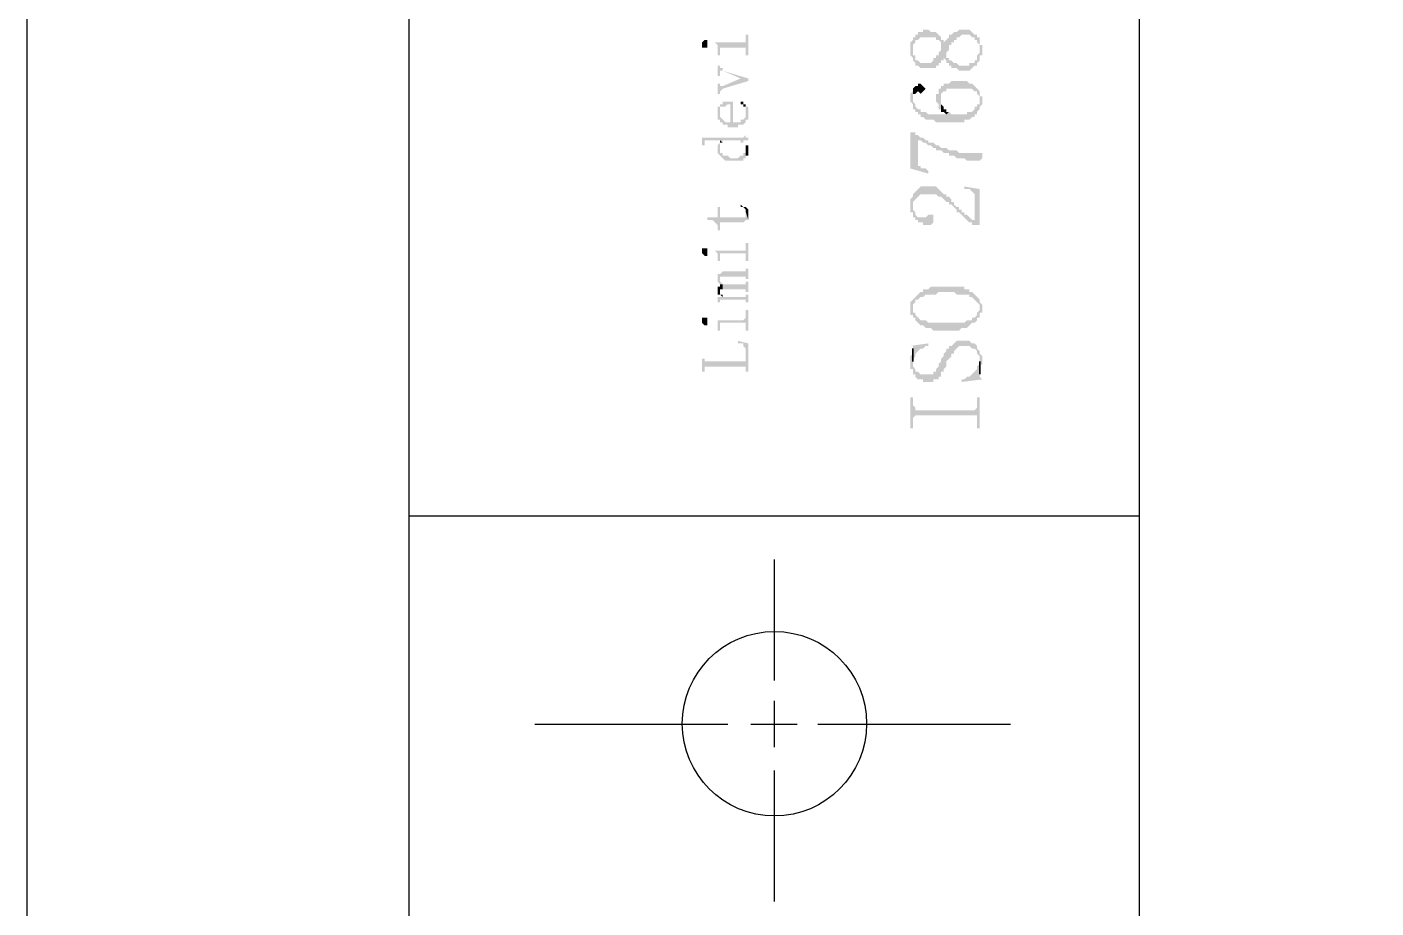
# Model space of a CAD drawing. Header units: inches. Extents: x 3613 to 8393, y -2205 to -794.
# Drawn here: x 7005.62 to 7029.31, y -1365.45 to -1349.99 of the extents above; entities that cross this region are included whole.
import ezdxf

# ---------------------------------------------------------------- set-up
doc = ezdxf.new("R2010")
doc.units = ezdxf.units.IN
doc.header["$MEASUREMENT"] = 0

msp = doc.modelspace()

# ---------------------------------------------------------------- hatches: boundary and pattern name
at = {"transparency": 33554559}
for points in [[(7017.701, -1350.26), (7017.701, -1350.26), (7017.746, -1350.305), (7017.746, -1350.35), (7017.746, -1350.395), (7017.746, -1350.485), (7017.791, -1350.485), (7017.791, -1350.35), (7018.242, -1350.35), (7018.242, -1350.485), (7018.287, -1350.485), (7018.287, -1350.124), (7018.242, -1350.124), (7018.242, -1350.215), (7018.242, -1350.26), (7018.197, -1350.26)], [(7021.131, -1350.395), (7021.131, -1350.485), (7021.176, -1350.531), (7021.176, -1350.576), (7021.176, -1350.576), (7021.221, -1350.621), (7021.221, -1350.666), (7021.266, -1350.666), (7021.311, -1350.711), (7021.582, -1350.711), (7021.582, -1350.666), (7021.627, -1350.666), (7021.627, -1350.621), (7021.672, -1350.621), (7021.672, -1350.576), (7021.717, -1350.576), (7021.717, -1350.531), (7021.717, -1350.531), (7021.762, -1350.576), (7021.762, -1350.44), (7021.762, -1350.44), (7021.808, -1350.395), (7021.808, -1350.305), (7021.853, -1350.305), (7021.853, -1350.26), (7021.898, -1350.26), (7021.898, -1350.215), (7021.943, -1350.215), (7021.943, -1350.17), (7021.988, -1350.17), (7022.033, -1350.124), (7022.169, -1350.124), (7022.214, -1350.17), (7022.259, -1350.17), (7022.259, -1350.215), (7022.304, -1350.215), (7022.304, -1350.26), (7022.304, -1350.26), (7022.349, -1350.305), (7022.349, -1350.576), (7022.349, -1350.485), (7022.394, -1350.485), (7022.394, -1350.305), (7022.349, -1350.305), (7022.349, -1350.17), (7022.304, -1350.17), (7022.304, -1350.124), (7022.259, -1350.124), (7022.214, -1350.079), (7022.214, -1350.079), (7022.169, -1350.034), (7021.988, -1350.034), (7021.943, -1350.079), (7021.898, -1350.079), (7021.853, -1350.124), (7021.808, -1350.124), (7021.808, -1350.17), (7021.762, -1350.215), (7021.762, -1350.215), (7021.717, -1350.26), (7021.717, -1350.215), (7021.672, -1350.305), (7021.672, -1350.35), (7021.672, -1350.395), (7021.627, -1350.44), (7021.627, -1350.485), (7021.582, -1350.485), (7021.582, -1350.531), (7021.537, -1350.531), (7021.537, -1350.576), (7021.492, -1350.621), (7021.311, -1350.621), (7021.266, -1350.576), (7021.221, -1350.576), (7021.221, -1350.485), (7021.176, -1350.485), (7021.176, -1350.215), (7021.176, -1350.215), (7021.131, -1350.26), (7021.131, -1350.35)], [(7021.176, -1350.215), (7021.176, -1350.395), (7021.176, -1350.305), (7021.221, -1350.26), (7021.221, -1350.215), (7021.266, -1350.215), (7021.311, -1350.17), (7021.582, -1350.17), (7021.582, -1350.215), (7021.627, -1350.215), (7021.672, -1350.26), (7021.672, -1350.305), (7021.672, -1350.305), (7021.717, -1350.215), (7021.672, -1350.215), (7021.672, -1350.17), (7021.627, -1350.124), (7021.627, -1350.124), (7021.582, -1350.079), (7021.492, -1350.079), (7021.447, -1350.034), (7021.356, -1350.034), (7021.356, -1350.079), (7021.266, -1350.079), (7021.266, -1350.124), (7021.221, -1350.124), (7021.221, -1350.17), (7021.176, -1350.17)], [(7017.475, -1350.305), (7017.475, -1350.35), (7017.565, -1350.35), (7017.565, -1350.305), (7017.565, -1350.26), (7017.565, -1350.215), (7017.52, -1350.215), (7017.475, -1350.26), (7017.475, -1350.26)], [(7021.762, -1350.576), (7021.762, -1350.621), (7021.808, -1350.621), (7021.808, -1350.666), (7021.853, -1350.666), (7021.853, -1350.711), (7021.943, -1350.711), (7021.988, -1350.756), (7022.169, -1350.756), (7022.214, -1350.711), (7022.214, -1350.711), (7022.259, -1350.666), (7022.304, -1350.666), (7022.304, -1350.621), (7022.304, -1350.621), (7022.349, -1350.576), (7022.349, -1350.395), (7022.349, -1350.44), (7022.349, -1350.44), (7022.304, -1350.485), (7022.304, -1350.576), (7022.259, -1350.576), (7022.259, -1350.621), (7022.169, -1350.621), (7022.169, -1350.666), (7021.988, -1350.666), (7021.943, -1350.621), (7021.898, -1350.621), (7021.853, -1350.576), (7021.808, -1350.576), (7021.808, -1350.531), (7021.762, -1350.531), (7021.762, -1350.485)], [(7017.746, -1350.666), (7017.746, -1350.847), (7017.791, -1350.847), (7017.791, -1350.801), (7017.791, -1350.756), (7017.836, -1350.756), (7018.152, -1350.892), (7018.152, -1350.892), (7018.287, -1350.937), (7018.287, -1350.892), (7017.836, -1350.756), (7017.836, -1350.711), (7017.791, -1350.711), (7017.791, -1350.666), (7017.791, -1350.666)], [(7017.746, -1350.982), (7017.746, -1351.162), (7017.791, -1351.162), (7017.791, -1351.117), (7017.791, -1351.117), (7017.836, -1351.072), (7018.287, -1350.937), (7018.152, -1350.892), (7017.836, -1351.027), (7017.791, -1351.027), (7017.791, -1350.982), (7017.791, -1350.982)], [(7021.131, -1351.208), (7021.131, -1351.298), (7021.131, -1351.298), (7021.176, -1351.343), (7021.176, -1351.433), (7021.221, -1351.433), (7021.221, -1351.478), (7021.266, -1351.478), (7021.266, -1351.523), (7021.311, -1351.523), (7021.311, -1351.569), (7021.356, -1351.569), (7021.401, -1351.614), (7021.537, -1351.614), (7021.582, -1351.659), (7022.078, -1351.659), (7022.078, -1351.614), (7022.169, -1351.614), (7022.214, -1351.569), (7022.259, -1351.569), (7022.259, -1351.523), (7022.304, -1351.523), (7022.304, -1351.478), (7022.349, -1351.433), (7022.349, -1351.253), (7022.349, -1351.343), (7022.304, -1351.343), (7022.304, -1351.388), (7022.259, -1351.388), (7022.259, -1351.433), (7022.214, -1351.478), (7022.124, -1351.478), (7022.124, -1351.523), (7021.853, -1351.523), (7021.808, -1351.478), (7021.762, -1351.523), (7021.447, -1351.523), (7021.401, -1351.478), (7021.311, -1351.478), (7021.311, -1351.433), (7021.266, -1351.433), (7021.221, -1351.388), (7021.221, -1351.343), (7021.176, -1351.298), (7021.176, -1351.253), (7021.176, -1351.072), (7021.176, -1351.117), (7021.131, -1351.162), (7021.131, -1351.162)], [(7021.176, -1351.072), (7021.176, -1351.253), (7021.176, -1351.162), (7021.221, -1351.162), (7021.266, -1351.117), (7021.266, -1351.117), (7021.311, -1351.162), (7021.311, -1351.162), (7021.356, -1351.117), (7021.356, -1351.117), (7021.401, -1351.072), (7021.356, -1351.027), (7021.356, -1351.027), (7021.311, -1350.982), (7021.266, -1350.982), (7021.266, -1351.027), (7021.221, -1351.027)], [(7021.582, -1351.253), (7021.582, -1351.298), (7021.582, -1351.298), (7021.627, -1351.343), (7021.627, -1351.433), (7021.672, -1351.433), (7021.672, -1351.208), (7021.672, -1351.162), (7021.717, -1351.117), (7021.762, -1351.117), (7021.762, -1351.072), (7022.214, -1351.072), (7022.259, -1351.117), (7022.304, -1351.117), (7022.304, -1351.162), (7022.349, -1351.208), (7022.349, -1351.253), (7022.349, -1351.433), (7022.349, -1351.388), (7022.394, -1351.343), (7022.394, -1351.298), (7022.394, -1351.208), (7022.349, -1351.208), (7022.349, -1351.117), (7022.304, -1351.072), (7022.304, -1351.072), (7022.259, -1351.027), (7022.259, -1351.027), (7022.214, -1350.982), (7022.169, -1350.982), (7022.124, -1350.937), (7021.853, -1350.937), (7021.808, -1350.982), (7021.717, -1350.982), (7021.717, -1351.027), (7021.672, -1351.027), (7021.672, -1351.072), (7021.627, -1351.072), (7021.627, -1351.162), (7021.582, -1351.162), (7021.582, -1351.208)], [(7017.746, -1351.388), (7017.791, -1351.478), (7017.791, -1351.433), (7017.791, -1351.388), (7017.881, -1351.388), (7017.926, -1351.343), (7017.971, -1351.343), (7017.971, -1351.749), (7018.107, -1351.749), (7018.107, -1351.704), (7018.197, -1351.704), (7018.242, -1351.659), (7018.242, -1351.614), (7018.287, -1351.614), (7018.287, -1351.569), (7018.287, -1351.523), (7018.287, -1351.478), (7018.287, -1351.433), (7018.287, -1351.388), (7018.242, -1351.388), (7018.242, -1351.478), (7018.242, -1351.523), (7018.242, -1351.569), (7018.242, -1351.569), (7018.197, -1351.614), (7018.152, -1351.614), (7018.152, -1351.659), (7018.017, -1351.659), (7018.017, -1351.298), (7017.836, -1351.298), (7017.836, -1351.343), (7017.791, -1351.343), (7017.791, -1351.388), (7017.791, -1351.388)], [(7018.152, -1351.298), (7018.152, -1351.343), (7018.197, -1351.343), (7018.197, -1351.388), (7018.242, -1351.388), (7018.242, -1351.433), (7018.242, -1351.478), (7018.242, -1351.343), (7018.197, -1351.343), (7018.197, -1351.298)], [(7021.672, -1351.433), (7021.672, -1351.478), (7021.717, -1351.478), (7021.762, -1351.523), (7021.762, -1351.523), (7021.808, -1351.478), (7021.762, -1351.478), (7021.762, -1351.433), (7021.717, -1351.433), (7021.717, -1351.388), (7021.717, -1351.388), (7021.672, -1351.343), (7021.672, -1351.253)], [(7017.746, -1351.523), (7017.746, -1351.569), (7017.746, -1351.614), (7017.791, -1351.614), (7017.791, -1351.659), (7017.836, -1351.659), (7017.836, -1351.704), (7017.926, -1351.704), (7017.926, -1351.749), (7017.971, -1351.749), (7017.971, -1351.659), (7017.881, -1351.659), (7017.836, -1351.614), (7017.836, -1351.614), (7017.791, -1351.569), (7017.791, -1351.478), (7017.746, -1351.388), (7017.746, -1351.433), (7017.746, -1351.478)], [(7017.43, -1351.93), (7017.475, -1351.93), (7017.475, -1351.975), (7017.475, -1352.065), (7017.52, -1352.065), (7017.52, -1352.02), (7017.52, -1351.975), (7017.791, -1351.975), (7017.836, -1352.02), (7017.836, -1351.975), (7018.152, -1351.975), (7018.152, -1352.02), (7018.197, -1352.02), (7018.197, -1351.975), (7018.287, -1351.975), (7018.287, -1351.93), (7018.242, -1351.93), (7018.242, -1351.885), (7018.242, -1351.839), (7018.242, -1351.885), (7018.242, -1351.885), (7018.197, -1351.93), (7018.197, -1351.93)], [(7021.131, -1351.839), (7021.131, -1352.471), (7021.447, -1352.562), (7021.447, -1352.516), (7021.447, -1352.516), (7021.401, -1352.471), (7021.311, -1352.471), (7021.311, -1352.426), (7021.266, -1352.426), (7021.266, -1351.975), (7021.221, -1351.885), (7021.221, -1351.839)], [(7017.746, -1352.11), (7017.746, -1352.155), (7017.746, -1352.2), (7017.746, -1352.2), (7017.791, -1352.246), (7017.791, -1352.246), (7017.836, -1352.291), (7017.836, -1352.291), (7017.881, -1352.336), (7018.197, -1352.336), (7018.197, -1352.291), (7018.242, -1352.291), (7018.242, -1352.11), (7018.242, -1352.155), (7018.242, -1352.2), (7018.197, -1352.2), (7018.197, -1352.246), (7018.152, -1352.246), (7018.107, -1352.291), (7017.971, -1352.291), (7017.926, -1352.246), (7017.836, -1352.246), (7017.836, -1352.2), (7017.791, -1352.2), (7017.791, -1352.155), (7017.791, -1352.02), (7017.746, -1352.065)], [(7017.791, -1352.02), (7017.791, -1352.11), (7017.791, -1352.065), (7017.791, -1352.02), (7017.836, -1352.02), (7017.791, -1351.975)], [(7018.197, -1352.02), (7018.242, -1352.02), (7018.242, -1352.065), (7018.242, -1352.11), (7018.242, -1352.246), (7018.287, -1352.246), (7018.287, -1352.2), (7018.287, -1352.155), (7018.287, -1352.11), (7018.287, -1352.065), (7018.242, -1352.065), (7018.242, -1352.02), (7018.197, -1352.02), (7018.197, -1351.975)], [(7021.221, -1351.885), (7021.266, -1351.975), (7021.311, -1351.975), (7021.356, -1352.02), (7021.401, -1352.02), (7021.447, -1352.065), (7021.492, -1352.065), (7021.537, -1352.11), (7021.582, -1352.11), (7021.582, -1352.155), (7021.672, -1352.155), (7021.717, -1352.2), (7021.808, -1352.2), (7021.808, -1352.246), (7021.898, -1352.246), (7021.943, -1352.291), (7022.078, -1352.291), (7022.124, -1352.336), (7022.349, -1352.336), (7022.394, -1352.291), (7022.394, -1352.2), (7021.988, -1352.2), (7021.943, -1352.155), (7021.808, -1352.155), (7021.762, -1352.11), (7021.672, -1352.11), (7021.627, -1352.065), (7021.582, -1352.065), (7021.537, -1352.02), (7021.447, -1352.02), (7021.447, -1351.975), (7021.401, -1351.975), (7021.356, -1351.93), (7021.311, -1351.93), (7021.266, -1351.885)], [(7021.131, -1353.103), (7021.131, -1353.239), (7021.176, -1353.239), (7021.176, -1353.284), (7021.176, -1353.103), (7021.176, -1353.058), (7021.221, -1353.013), (7021.221, -1353.013), (7021.266, -1352.968), (7021.266, -1352.968), (7021.311, -1352.923), (7021.582, -1352.923), (7021.627, -1352.968), (7021.672, -1352.968), (7021.717, -1353.013), (7021.717, -1353.013), (7021.762, -1353.058), (7021.808, -1353.058), (7021.808, -1353.103), (7021.853, -1353.103), (7021.898, -1353.148), (7021.898, -1353.148), (7021.943, -1353.193), (7021.943, -1353.239), (7021.988, -1353.239), (7022.033, -1353.284), (7022.033, -1353.284), (7022.078, -1353.329), (7022.078, -1353.329), (7022.124, -1353.374), (7022.124, -1353.374), (7022.169, -1353.419), (7022.214, -1353.419), (7022.214, -1353.464), (7022.259, -1353.464), (7022.259, -1353.374), (7022.214, -1353.374), (7022.169, -1353.329), (7022.124, -1353.284), (7022.078, -1353.284), (7022.078, -1353.239), (7022.033, -1353.239), (7022.033, -1353.193), (7021.988, -1353.193), (7021.988, -1353.148), (7021.943, -1353.148), (7021.898, -1353.103), (7021.898, -1353.058), (7021.853, -1353.058), (7021.853, -1353.013), (7021.808, -1352.968), (7021.762, -1352.968), (7021.762, -1352.923), (7021.717, -1352.923), (7021.672, -1352.877), (7021.672, -1352.877), (7021.627, -1352.832), (7021.627, -1352.832), (7021.582, -1352.787), (7021.311, -1352.787), (7021.266, -1352.832), (7021.266, -1352.832), (7021.221, -1352.877), (7021.221, -1352.877), (7021.176, -1352.923), (7021.176, -1352.968), (7021.131, -1353.013), (7021.131, -1353.058), (7021.131, -1353.058)], [(7022.078, -1352.787), (7022.078, -1352.832), (7022.169, -1352.832), (7022.214, -1352.877), (7022.214, -1352.877), (7022.259, -1352.923), (7022.259, -1353.464), (7022.349, -1353.464), (7022.349, -1352.832)], [(7017.565, -1353.329), (7017.565, -1353.374), (7017.655, -1353.374), (7017.701, -1353.419), (7017.701, -1353.419), (7017.746, -1353.464), (7017.746, -1353.509), (7017.746, -1353.554), (7017.791, -1353.554), (7017.791, -1353.419), (7018.197, -1353.419), (7018.242, -1353.374), (7018.287, -1353.374), (7018.242, -1353.239), (7018.242, -1353.284), (7018.242, -1353.329), (7017.791, -1353.329), (7017.791, -1353.148), (7017.746, -1353.148), (7017.746, -1353.329)], [(7018.152, -1353.148), (7018.197, -1353.148), (7018.242, -1353.193), (7018.242, -1353.239), (7018.242, -1353.239), (7018.287, -1353.374), (7018.287, -1353.329), (7018.287, -1353.284), (7018.287, -1353.239), (7018.287, -1353.193), (7018.287, -1353.193), (7018.242, -1353.148), (7018.197, -1353.148), (7018.152, -1353.103), (7018.152, -1353.103)], [(7021.176, -1353.284), (7021.176, -1353.329), (7021.221, -1353.329), (7021.221, -1353.374), (7021.266, -1353.374), (7021.266, -1353.419), (7021.356, -1353.419), (7021.356, -1353.464), (7021.492, -1353.464), (7021.537, -1353.419), (7021.537, -1353.329), (7021.537, -1353.284), (7021.447, -1353.284), (7021.401, -1353.329), (7021.266, -1353.329), (7021.221, -1353.284), (7021.221, -1353.239), (7021.176, -1353.193), (7021.176, -1353.148)], [(7017.475, -1353.915), (7017.475, -1353.961), (7017.475, -1353.961), (7017.52, -1354.006), (7017.565, -1354.006), (7017.565, -1353.961), (7017.565, -1353.915), (7017.565, -1353.87), (7017.475, -1353.87)], [(7017.701, -1353.915), (7017.701, -1353.915), (7017.746, -1353.961), (7017.746, -1354.006), (7017.746, -1354.051), (7017.746, -1354.096), (7017.791, -1354.096), (7017.791, -1354.006), (7017.791, -1353.961), (7018.242, -1353.961), (7018.242, -1354.006), (7018.242, -1354.096), (7018.287, -1354.096), (7018.287, -1353.78), (7018.242, -1353.78), (7018.242, -1353.87), (7018.242, -1353.915), (7018.197, -1353.915)], [(7017.746, -1354.412), (7017.746, -1354.457), (7017.746, -1354.457), (7017.791, -1354.502), (7017.836, -1354.502), (7017.836, -1354.592), (7018.242, -1354.592), (7018.242, -1354.638), (7018.287, -1354.638), (7018.287, -1354.457), (7018.242, -1354.457), (7018.242, -1354.502), (7017.836, -1354.502), (7017.791, -1354.457), (7017.791, -1354.412), (7017.791, -1354.322), (7017.746, -1354.322), (7017.746, -1354.367)], [(7017.791, -1354.322), (7017.791, -1354.412), (7017.791, -1354.367), (7018.242, -1354.367), (7018.242, -1354.412), (7018.287, -1354.412), (7018.287, -1354.231), (7018.242, -1354.231), (7018.242, -1354.277), (7017.836, -1354.277)], [(7017.746, -1354.592), (7017.746, -1354.638), (7017.746, -1354.683), (7017.791, -1354.683), (7017.791, -1354.592), (7017.836, -1354.592), (7017.836, -1354.502), (7017.791, -1354.502), (7017.791, -1354.547), (7017.746, -1354.547)], [(7017.746, -1354.728), (7017.746, -1354.773), (7017.746, -1354.818), (7017.791, -1354.818), (7017.791, -1354.773), (7018.242, -1354.773), (7018.242, -1354.818), (7018.287, -1354.818), (7018.287, -1354.683), (7018.242, -1354.683), (7018.242, -1354.728), (7017.836, -1354.728), (7017.836, -1354.683), (7017.836, -1354.728)], [(7017.791, -1354.683), (7017.791, -1354.683), (7017.836, -1354.728), (7017.836, -1354.683), (7017.791, -1354.683), (7017.791, -1354.638), (7017.791, -1354.638)], [(7021.176, -1354.773), (7021.176, -1354.908), (7021.176, -1354.863), (7021.176, -1354.863), (7021.221, -1354.818), (7021.221, -1354.773), (7021.266, -1354.773), (7021.311, -1354.728), (7021.356, -1354.728), (7021.401, -1354.683), (7021.582, -1354.683), (7021.627, -1354.638), (7021.898, -1354.638), (7021.943, -1354.683), (7022.169, -1354.683), (7022.169, -1354.728), (7022.214, -1354.728), (7022.259, -1354.773), (7022.259, -1354.773), (7022.304, -1354.818), (7022.304, -1354.818), (7022.349, -1354.863), (7022.349, -1354.908), (7022.349, -1354.773), (7022.304, -1354.728), (7022.304, -1354.728), (7022.259, -1354.683), (7022.259, -1354.683), (7022.214, -1354.638), (7022.169, -1354.638), (7022.169, -1354.592), (7022.078, -1354.592), (7022.078, -1354.547), (7021.492, -1354.547), (7021.447, -1354.592), (7021.356, -1354.592), (7021.356, -1354.638), (7021.311, -1354.638), (7021.266, -1354.683), (7021.266, -1354.683), (7021.221, -1354.728), (7021.221, -1354.728)], [(7021.131, -1354.908), (7021.131, -1355.044), (7021.176, -1355.044), (7021.176, -1355.089), (7021.221, -1355.089), (7021.221, -1355.134), (7021.266, -1355.179), (7021.266, -1355.179), (7021.311, -1355.224), (7021.356, -1355.224), (7021.401, -1355.269), (7021.492, -1355.269), (7021.537, -1355.315), (7021.988, -1355.315), (7022.033, -1355.269), (7022.124, -1355.269), (7022.169, -1355.224), (7022.169, -1355.224), (7022.214, -1355.179), (7022.259, -1355.179), (7022.304, -1355.134), (7022.304, -1355.089), (7022.349, -1355.089), (7022.349, -1354.999), (7022.394, -1354.999), (7022.394, -1354.908), (7022.394, -1354.863), (7022.349, -1354.818), (7022.349, -1354.773), (7022.349, -1354.908), (7022.349, -1354.954), (7022.304, -1354.999), (7022.304, -1355.044), (7022.259, -1355.089), (7022.214, -1355.089), (7022.214, -1355.134), (7022.124, -1355.134), (7022.078, -1355.179), (7021.447, -1355.179), (7021.401, -1355.134), (7021.311, -1355.134), (7021.266, -1355.089), (7021.266, -1355.089), (7021.221, -1355.044), (7021.221, -1354.999), (7021.176, -1354.999), (7021.176, -1354.773), (7021.176, -1354.773), (7021.131, -1354.818)], [(7017.475, -1355.134), (7017.475, -1355.179), (7017.475, -1355.179), (7017.52, -1355.224), (7017.565, -1355.224), (7017.565, -1355.179), (7017.565, -1355.134), (7017.565, -1355.089), (7017.475, -1355.089)], [(7017.701, -1355.134), (7017.746, -1355.134), (7017.746, -1355.179), (7017.746, -1355.224), (7017.746, -1355.269), (7017.746, -1355.315), (7017.791, -1355.315), (7017.791, -1355.224), (7017.791, -1355.179), (7018.242, -1355.179), (7018.242, -1355.315), (7018.287, -1355.315), (7018.287, -1354.954), (7018.242, -1354.954), (7018.242, -1355.089), (7018.242, -1355.089), (7018.197, -1355.134)], [(7018.107, -1355.495), (7018.107, -1355.54), (7018.197, -1355.54), (7018.197, -1355.585), (7018.197, -1355.585), (7018.242, -1355.631), (7018.242, -1356.037), (7018.287, -1356.037), (7018.287, -1355.54)], [(7021.131, -1355.856), (7021.131, -1355.992), (7021.176, -1355.992), (7021.176, -1356.082), (7021.221, -1356.082), (7021.221, -1356.127), (7021.221, -1356.127), (7021.266, -1356.172), (7021.356, -1356.172), (7021.356, -1356.217), (7021.537, -1356.217), (7021.537, -1356.172), (7021.627, -1356.172), (7021.627, -1356.127), (7021.672, -1356.127), (7021.672, -1356.037), (7021.717, -1356.037), (7021.717, -1355.992), (7021.762, -1355.946), (7021.762, -1355.856), (7021.808, -1355.811), (7021.808, -1355.811), (7021.853, -1355.766), (7021.853, -1355.721), (7021.898, -1355.721), (7021.898, -1355.676), (7021.898, -1355.676), (7021.943, -1355.631), (7021.943, -1355.631), (7021.988, -1355.585), (7022.169, -1355.585), (7022.214, -1355.631), (7022.259, -1355.631), (7022.304, -1355.676), (7022.304, -1355.721), (7022.349, -1355.766), (7022.349, -1355.992), (7022.349, -1355.946), (7022.394, -1355.901), (7022.394, -1355.856), (7022.394, -1355.766), (7022.349, -1355.721), (7022.349, -1355.676), (7022.349, -1355.676), (7022.304, -1355.631), (7022.304, -1355.585), (7022.304, -1355.585), (7022.259, -1355.54), (7022.214, -1355.54), (7022.169, -1355.495), (7021.943, -1355.495), (7021.898, -1355.54), (7021.898, -1355.54), (7021.853, -1355.585), (7021.808, -1355.585), (7021.808, -1355.631), (7021.762, -1355.631), (7021.762, -1355.676), (7021.717, -1355.721), (7021.717, -1355.766), (7021.672, -1355.811), (7021.672, -1355.856), (7021.627, -1355.901), (7021.627, -1355.946), (7021.582, -1355.992), (7021.582, -1356.037), (7021.537, -1356.037), (7021.537, -1356.082), (7021.311, -1356.082), (7021.266, -1356.037), (7021.221, -1356.037), (7021.221, -1355.992), (7021.221, -1355.992), (7021.176, -1355.946), (7021.176, -1355.676), (7021.176, -1355.721), (7021.131, -1355.766), (7021.131, -1355.811), (7021.131, -1355.811)], [(7021.131, -1355.585), (7021.176, -1355.585), (7021.176, -1355.811), (7021.221, -1355.766), (7021.221, -1355.721), (7021.221, -1355.721), (7021.266, -1355.676), (7021.266, -1355.676), (7021.311, -1355.631), (7021.356, -1355.631), (7021.401, -1355.585), (7021.447, -1355.585), (7021.447, -1355.54)], [(7017.475, -1355.811), (7017.475, -1356.037), (7017.52, -1356.037), (7017.52, -1355.992), (7017.52, -1355.946), (7018.242, -1355.946), (7018.242, -1355.992), (7018.242, -1355.811), (7018.242, -1355.856), (7017.52, -1355.856), (7017.52, -1355.811), (7017.52, -1355.811)], [(7022.033, -1356.172), (7022.033, -1356.217), (7022.394, -1356.172), (7022.349, -1356.127), (7022.349, -1356.082), (7022.349, -1355.901), (7022.304, -1355.946), (7022.304, -1355.992), (7022.304, -1355.992), (7022.259, -1356.037), (7022.259, -1356.037), (7022.214, -1356.082), (7022.214, -1356.082), (7022.169, -1356.127), (7022.124, -1356.127), (7022.078, -1356.172)], [(7021.131, -1356.488), (7021.131, -1357.03), (7021.176, -1357.03), (7021.176, -1356.849), (7021.221, -1356.804), (7022.304, -1356.804), (7022.304, -1357.03), (7022.349, -1357.03), (7022.349, -1356.488), (7022.304, -1356.488), (7022.304, -1356.623), (7022.304, -1356.669), (7022.304, -1356.669), (7022.259, -1356.714), (7021.221, -1356.714), (7021.221, -1356.669), (7021.221, -1356.669), (7021.176, -1356.623), (7021.176, -1356.488)]]:
    msp.add_hatch(color=256, dxfattribs=at).paths.add_polyline_path(points)

# ---------------------------------------------------------------- linework, layer by layer
msp.add_line((7012.33, -1259.827), (7012.33, -1546.568))
for points in [[(7425.623, -1550.827), (7425.623, -1253.827), (7005.623, -1253.827), (7005.623, -1550.827)], [(7021.176, -1355.676), (7021.176, -1355.856), (7021.176, -1355.811), (7021.176, -1355.631), (7021.176, -1355.631)], [(7022.349, -1355.901), (7022.349, -1356.082), (7022.349, -1355.856), (7022.349, -1355.856)]]:
    msp.add_lwpolyline(points, close=True)
for points in [[(7025.147, -1259.827), (7025.147, -1546.568)], [(7012.33, -1358.564), (7025.147, -1358.564)], [(7018.739, -1359.331), (7018.739, -1361.453)], [(7018.739, -1361.814), (7018.739, -1362.626)], [(7014.541, -1362.22), (7017.926, -1362.22)], [(7018.332, -1362.22), (7019.145, -1362.22)], [(7019.506, -1362.22), (7022.891, -1362.22)], [(7018.739, -1363.032), (7018.739, -1365.334)]]:
    msp.add_lwpolyline(points)
msp.add_circle((7018.746, -1362.213), 1.618)

doc.saveas('drawing.dxf')
